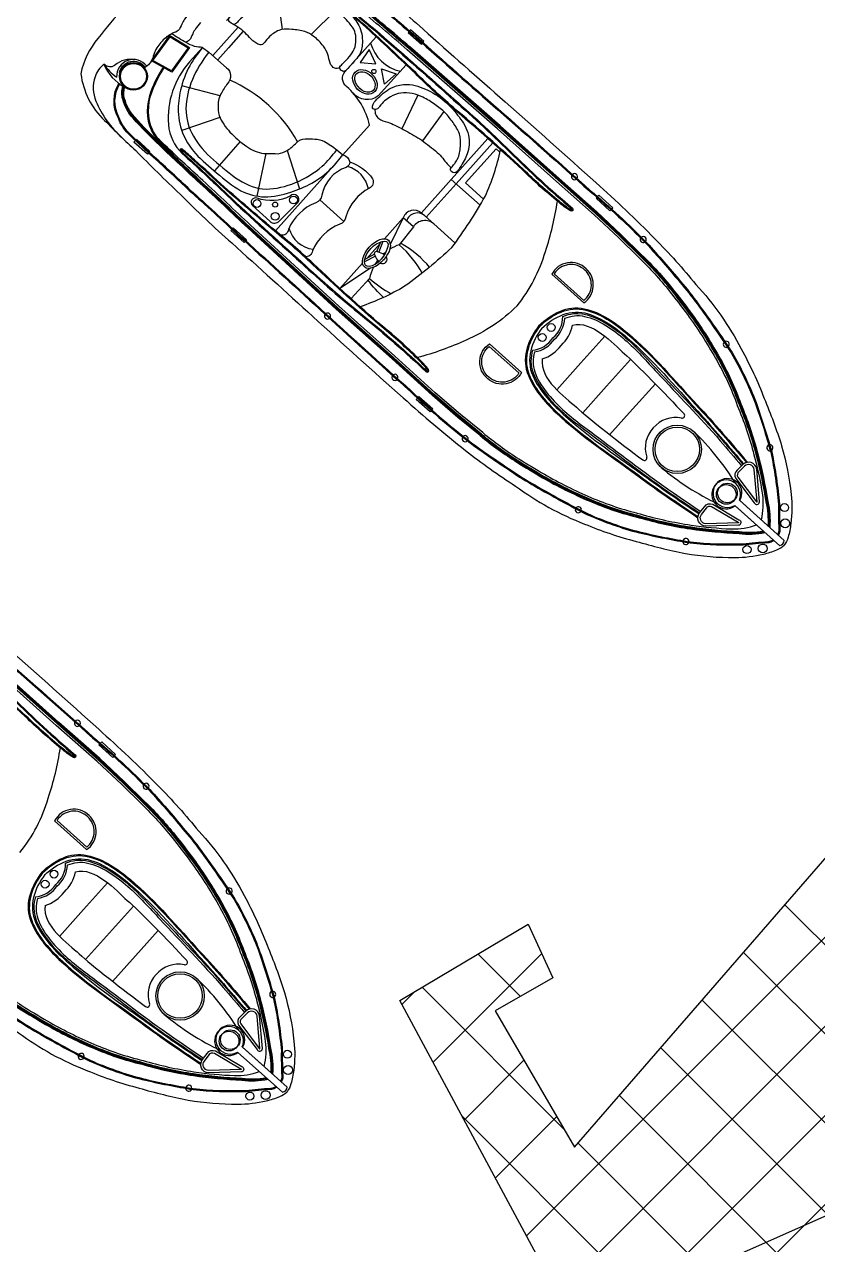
# Model space of a CAD drawing. Header units: metres. Extents: x 341425 to 343917, y 1761979 to 1765495.
# Drawn here: x 343236.8 to 343276.8, y 1762730.4 to 1762791.9 of the extents above; entities that cross this region are included whole.
import ezdxf

# ---------------------------------------------------------------- set-up
doc = ezdxf.new("R2010")
doc.units = ezdxf.units.M
doc.layers.add('PORT', color=5, linetype='Continuous')
doc.layers.add('village', color=3, linetype='Continuous')

msp = doc.modelspace()

# ---------------------------------------------------------------- linework, layer by layer
at = {"color": 32, "true_color": 0xcd6928}
for p, q in [((343249.608, 1762793.353), (343249.841, 1762791.679)), ((343252.538, 1762792.654), (343251.293, 1762791.414)), ((343247.611, 1762791.786), (343246.888, 1762790.977)), ((343247.877, 1762791.582), (343247.136, 1762790.755)), ((343246.334, 1762790.358), (343246.888, 1762790.977)), ((343246.584, 1762790.137), (343247.136, 1762790.755)), ((343241.658, 1762789.499), (343241.611, 1762789.513)), ((343246.701, 1762788.33), (343244.768, 1762788.84)), ((343256.686, 1762788.361), (343255.875, 1762786.667)), ((343246.697, 1762787.242), (343244.773, 1762786.573)), ((343257.994, 1762787.535), (343256.919, 1762786.055)), ((343247.72, 1762786.018), (343246.416, 1762784.541)), ((343258.364, 1762784.11), (343260.213, 1762786.175)), ((343258.611, 1762783.889), (343260.461, 1762785.955)), ((343249.006, 1762785.414), (343248.564, 1762783.271)), ((343250.086, 1762785.572), (343250.708, 1762783.631)), ((343252.579, 1762784.96), (343249.499, 1762781.519)), ((343251.741, 1762783.078), (343252.951, 1762781.995)), ((343255.946, 1762782.183), (343254.996, 1762781.121)), ((343255.946, 1762782.183), (343255.292, 1762780.824)), ((343256.459, 1762781.724), (343255.946, 1762782.183)), ((343254.779, 1762780.878), (343254.107, 1762780.127)), ((343254.614, 1762780.47), (343254.815, 1762780.969)), ((343254.706, 1762780.433), (343254.934, 1762780.999)), ((343254.541, 1762780.249), (343253.991, 1762779.953)), ((343254.494, 1762780.336), (343254.003, 1762780.071)), ((343253.889, 1762779.885), (343252.75, 1762778.612)), ((343254.3, 1762779.633), (343252.75, 1762778.612)), ((343264.894, 1762774.861), (343266.104, 1762776.212)), ((343264.894, 1762774.861), (343263.684, 1762773.509)), ((343266.202, 1762773.69), (343267.408, 1762775.038)), ((343266.202, 1762773.69), (343264.995, 1762772.342)), ((343267.51, 1762772.519), (343268.665, 1762773.811)), ((343267.51, 1762772.519), (343266.354, 1762771.228)), ((343239.817, 1762747.292), (343241.027, 1762748.644)), ((343239.817, 1762747.292), (343238.608, 1762745.94)), ((343241.125, 1762746.121), (343242.332, 1762747.469)), ((343241.125, 1762746.121), (343239.919, 1762744.774)), ((343242.433, 1762744.951), (343243.589, 1762746.242)), ((343242.433, 1762744.951), (343241.277, 1762743.659))]:
    msp.add_line(p, q, dxfattribs=at)
for points in [[(343243.171, 1762794.304, -0.01736), (343245.94, 1762797.252, -0.12634), (343247.618, 1762798.31, -0.172899), (343250.088, 1762797.383, -0.013884), (343251.777, 1762795.982, -0.008973), (343254.207, 1762794.004, -0.01509), (343256.942, 1762791.687, 0.002245), (343261.083, 1762788.031, -0.003342), (343265.66, 1762783.95, -0.016984), (343268.637, 1762781.121, -0.024546), (343270.704, 1762778.812, -0.067942), (343272.994, 1762775.563, -0.033948), (343274.152, 1762773.07, -0.022001), (343275.031, 1762770.674, -0.042872), (343275.509, 1762768.215, -0.059514), (343275.496, 1762766.767, -0.046364), (343275.355, 1762766.064, -0.104882), (343275.158, 1762765.674, -0.104882)], [(343267.983, 1762780.3), (343266.943, 1762781.323), (343265.709, 1762782.475), (343263.649, 1762784.295), (343260.836, 1762786.813), (343256.278, 1762790.799, -0.002601), (343253.781, 1762792.938, 0.004411), (343251.659, 1762794.758, 0.013009), (343250.141, 1762795.943, 0.113396), (343249.133, 1762796.355, 0.146005), (343248.474, 1762796.27, 1.595219)], [(343267.949, 1762780.264), (343266.909, 1762781.288), (343265.676, 1762782.438), (343263.616, 1762784.258), (343260.803, 1762786.776), (343256.246, 1762790.762, -0.002601), (343253.748, 1762792.901, 0.004411), (343251.627, 1762794.72, 0.013003), (343250.112, 1762795.903, 0.113337), (343249.125, 1762796.306, 0.144821), (343248.504, 1762796.228, 0.138987)], [(343267.914, 1762780.229), (343266.875, 1762781.252), (343265.643, 1762782.402), (343263.584, 1762784.221), (343260.771, 1762786.739), (343256.214, 1762790.724, -0.002601), (343253.716, 1762792.864, 0.00441), (343251.595, 1762794.682, 0.012997), (343250.083, 1762795.862, 0.113276), (343249.117, 1762796.258, 0.142458), (343248.533, 1762796.187, 0.142458)], [(343267.845, 1762780.159), (343266.807, 1762781.181), (343265.576, 1762782.329), (343263.518, 1762784.148), (343260.705, 1762786.665), (343256.149, 1762790.65, -0.002601), (343253.651, 1762792.789, 0.00441), (343251.532, 1762794.606, 0.002867), (343251.205, 1762794.873, 0.002867)], [(343243.171, 1762794.304, 0.01736), (343240.546, 1762791.226, 0.12634), (343239.681, 1762789.442, 0.172899), (343240.875, 1762787.09, 0.013884), (343242.453, 1762785.565, 0.008973), (343244.688, 1762783.368, 0.01509), (343247.292, 1762780.906, -0.002245), (343251.384, 1762777.194, 0.003342), (343255.945, 1762773.095, 0.016984), (343259.085, 1762770.449, 0.024546), (343261.608, 1762768.65, 0.067942), (343265.09, 1762766.733, 0.033948), (343267.695, 1762765.857, 0.022001), (343270.174, 1762765.248, 0.042872), (343272.671, 1762765.044, 0.059514), (343274.109, 1762765.217, 0.046364), (343274.792, 1762765.435, 0.104882), (343275.158, 1762765.674, 0.104882)], [(343247.03, 1762792.123), (343247.627, 1762792.79, -0.202722), (343250.654, 1762794.206, -0.178768), (343252.187, 1762793.67, 0.010028), (343254.52, 1762791.67, -0.005356), (343258.325, 1762788.32, -0.016605), (343261.339, 1762785.538, 0.018921), (343264.474, 1762782.662, -0.925873), (343264.383, 1762782.523, -0.041202), (343263.771, 1762782.974, -0.024461), (343261.951, 1762784.597, 0.012888), (343258.431, 1762787.711, -0.019359), (343256.417, 1762789.585, 0.002375), (343254.089, 1762791.755, -0.006386), (343252.569, 1762793.093, -0.013656), (343251.97, 1762793.642, -0.862706), (343252.06, 1762793.768, 0.648089)], [(343252.035, 1762793.725, -0.016488), (343252.155, 1762793.633, 0.010023), (343254.488, 1762791.633, -0.005356), (343258.293, 1762788.283, -0.016607), (343261.304, 1762785.503, 0.018921), (343264.442, 1762782.625, 0.01143), (343264.444, 1762782.623, -0.913283), (343264.408, 1762782.566, -0.041174), (343263.803, 1762783.012, -0.024478), (343261.985, 1762784.633, 0.012889), (343258.463, 1762787.749, -0.019362), (343256.451, 1762789.62, 0.002377), (343254.121, 1762791.791, -0.006391), (343252.601, 1762793.13, -0.013664), (343252.005, 1762793.677, 0.000701), (343252.005, 1762793.677, -0.819976), (343252.035, 1762793.725, -0.819976)], [(343254.037, 1762793.484, 0.006424), (343256.586, 1762791.264, 0.002217), (343260.719, 1762787.614, -0.003368), (343265.347, 1762783.52, -0.024633), (343268.198, 1762780.875, -0.015038), (343269.889, 1762778.936, -0.025461), (343270.778, 1762777.813, -0.013839), (343272.486, 1762775.365, -0.040238), (343273.694, 1762772.849, -0.016715), (343274.482, 1762770.359, -0.029693), (343274.871, 1762767.729, 0.015234), (343274.893, 1762766.473, -0.134036), (343274.859, 1762766.27, -0.024879), (343274.828, 1762766.201, -0.024879)], [(343254.07, 1762793.521, 0.006425), (343256.618, 1762791.301, 0.002217), (343260.751, 1762787.651, -0.003368), (343265.38, 1762783.557, -0.024633), (343268.234, 1762780.909, -0.015037), (343269.926, 1762778.968, -0.025439), (343270.818, 1762777.842, -0.013843), (343272.528, 1762775.391, -0.040266), (343273.74, 1762772.866, -0.016729), (343274.53, 1762770.371, -0.029739), (343274.92, 1762767.731, 0.01525), (343274.943, 1762766.477, -0.132389), (343274.904, 1762766.251, -0.028442), (343274.866, 1762766.167, -0.028442)], [(343252.904, 1762785.357), (343254.241, 1762786.852, 0.158322), (343253.084, 1762788.797, -0.417676), (343252.999, 1762789.542), (343254.576, 1762791.304)], [(343245.822, 1762790.773), (343245.167, 1762790.042, 0.202722), (343244.095, 1762786.877, 0.178768), (343244.796, 1762785.413, -0.010028), (343247.042, 1762783.315, 0.005356), (343250.791, 1762779.903, 0.016605), (343253.889, 1762777.215, -0.018921), (343257.094, 1762774.416, 0.925873), (343257.222, 1762774.523, 0.041202), (343256.707, 1762775.08, 0.024461), (343254.892, 1762776.711, -0.012888), (343251.408, 1762779.866, 0.019359), (343249.324, 1762781.66, -0.002375), (343246.91, 1762783.735, 0.006386), (343245.412, 1762785.098, 0.013656), (343244.801, 1762785.631, 0.862706), (343244.685, 1762785.528, -0.648089)], [(343245.822, 1762790.773), (343246.136, 1762790.533), (343247.028, 1762789.744, -0.448043), (343247.079, 1762788.949, 0.025561), (343246.75, 1762788.43, 0.15676), (343246.616, 1762787.737, 0.144288), (343246.709, 1762787.218, 0.079427), (343247.291, 1762786.405, 0.054179), (343248.163, 1762785.698, 0.127294), (343249.023, 1762785.413, -0.025195), (343249.639, 1762785.407, 0.112656), (343250.09, 1762785.575, 0.061652), (343250.554, 1762785.957, -0.222278), (343251.003, 1762786.161, -0.049109), (343251.478, 1762786.149, -0.09997), (343251.97, 1762786.024, -0.045992), (343252.595, 1762785.604), (343252.904, 1762785.357)], [(343240.847, 1762789.927, 0.164393), (343240.404, 1762789.288, 0.188684), (343240.442, 1762788.062, 0.10758), (343241.743, 1762786.226)], [(343243.826, 1762789.764, 0.043195), (343243.286, 1762788.727, 0.183415), (343243.143, 1762786.819, 0.094511), (343243.713, 1762785.901)], [(343243.869, 1762789.74, 0.043334), (343243.331, 1762788.707, 0.18333), (343243.189, 1762786.835, 0.123985), (343243.988, 1762785.704, -0.015377), (343244.668, 1762785.001)], [(343256.088, 1762789.894), (343254.686, 1762788.327, -0.406088), (343253.411, 1762788.472)], [(343245.152, 1762783.558, 0.002942), (343243.346, 1762785.223, -0.002013), (343242.202, 1762786.29, -0.130442), (343241.558, 1762787.24, -0.261246), (343241.598, 1762788.954, -0.209197)], [(343245.186, 1762783.594, 0.002941), (343243.38, 1762785.259, -0.002014), (343242.236, 1762786.327, -0.130992), (343241.604, 1762787.26, -0.261832), (343241.64, 1762788.929, -0.261832)], [(343259.829, 1762771.19), (343258.697, 1762772.11), (343257.416, 1762773.21), (343255.38, 1762775.056), (343252.566, 1762777.574), (343248.101, 1762781.664, 0.002601), (343245.7, 1762783.91, -0.004411), (343243.657, 1762785.818, -0.013009), (343242.312, 1762787.195, -0.113396), (343241.791, 1762788.152, -0.146005), (343241.802, 1762788.816, -1.595219)], [(343259.86, 1762771.228), (343258.729, 1762772.148), (343257.449, 1762773.247), (343255.413, 1762775.093), (343252.6, 1762777.611), (343248.135, 1762781.7, 0.002601), (343245.733, 1762783.946, -0.004411), (343243.691, 1762785.854, -0.013003), (343242.349, 1762787.229, -0.113337), (343241.838, 1762788.165, -0.144821), (343241.847, 1762788.791, -0.138987)], [(343259.892, 1762771.266), (343258.76, 1762772.186), (343257.482, 1762773.284), (343255.446, 1762775.129), (343252.633, 1762777.647), (343248.169, 1762781.736, 0.002601), (343245.767, 1762783.982, -0.00441), (343243.725, 1762785.889, -0.012997), (343242.385, 1762787.262, -0.113276), (343241.886, 1762788.179, -0.142458), (343241.891, 1762788.767, -0.142458)], [(343259.954, 1762771.343), (343258.824, 1762772.262), (343257.547, 1762773.358), (343255.512, 1762775.203), (343252.699, 1762777.72), (343248.236, 1762781.808, 0.002601), (343245.834, 1762784.055, -0.00441), (343243.794, 1762785.96, -0.002867), (343243.493, 1762786.256, -0.002867)], [(343244.725, 1762785.558, 0.016488), (343244.83, 1762785.449, -0.010023), (343247.076, 1762783.351, 0.005356), (343250.825, 1762779.939, 0.016607), (343253.92, 1762777.254, -0.018921), (343257.128, 1762774.452, -0.01143), (343257.129, 1762774.451, 0.913283), (343257.182, 1762774.493, 0.041174), (343256.672, 1762775.045, 0.024478), (343254.86, 1762776.673, -0.012889), (343251.374, 1762779.83, 0.019362), (343249.292, 1762781.622, -0.002377), (343246.877, 1762783.698, 0.006391), (343245.379, 1762785.061, 0.013664), (343244.769, 1762785.593, -0.000701), (343244.769, 1762785.593, 0.819976), (343244.725, 1762785.558, 0.819976)], [(343252.904, 1762785.357, -0.291269), (343253.245, 1762784.986, -0.299867), (343253.062, 1762784.719, 0.273478), (343251.845, 1762783.312, -0.28657), (343251.528, 1762782.934, 0.198759), (343250.15, 1762781.592, -0.45148), (343249.77, 1762781.299, -1.463971)], [(343258.392, 1762780.68, 0.033687), (343260.077, 1762783.259, 0.051879), (343260.851, 1762785.605, 1.92312)], [(343253.243, 1762784.996, -0.164009), (343254.398, 1762784.144, -0.407559), (343254.234, 1762783.671, 0.20466), (343253.055, 1762782.229, -0.28657), (343252.738, 1762781.851, 0.198759), (343251.36, 1762780.509, -0.45148), (343250.98, 1762780.216, -1.463971)], [(343245.152, 1762783.558, -0.006425), (343247.64, 1762781.271, -0.002217), (343251.724, 1762777.566, 0.003368), (343256.305, 1762773.418, 0.024633), (343259.251, 1762770.873, 0.015037), (343261.367, 1762769.405, 0.025439), (343262.585, 1762768.643, 0.013843), (343265.21, 1762767.215, 0.040266), (343267.853, 1762766.289, 0.016729), (343270.421, 1762765.78, 0.029739), (343273.087, 1762765.683, -0.01525), (343274.336, 1762765.799, 0.132389), (343274.556, 1762765.862, 0.028442), (343274.635, 1762765.909, 0.028442)], [(343245.185, 1762783.595, -0.006424), (343247.674, 1762781.307, -0.002217), (343251.757, 1762777.602, 0.003368), (343256.338, 1762773.454, 0.024633), (343259.281, 1762770.912, 0.015038), (343261.395, 1762769.446, 0.025461), (343262.609, 1762768.686, 0.013839), (343265.231, 1762767.259, 0.040238), (343267.865, 1762766.337, 0.016715), (343270.427, 1762765.829, 0.029693), (343273.083, 1762765.732, -0.015234), (343274.335, 1762765.849, 0.134036), (343274.532, 1762765.905, 0.024879), (343274.597, 1762765.943, 0.024879)], [(343261.684, 1762777.733, 0.096403), (343263.117, 1762780.484, 0.040538), (343263.724, 1762783.012, 1.92312)], [(343257.025, 1762782.278), (343256.858, 1762782.427, 0.516839), (343255.946, 1762782.183, 0.282905)], [(343257.486, 1762781.865), (343257.025, 1762782.278, 0.545737), (343256.118, 1762782.028, 0.282905)], [(343258.55, 1762780.913), (343257.486, 1762781.865, 0.462925), (343256.459, 1762781.724), (343255.743, 1762780.819)], [(343258.392, 1762780.68, -0.033687), (343256.015, 1762778.721, -0.051879), (343253.768, 1762777.693, -1.92312)], [(343267.915, 1762780.229, -0.031588), (343269.437, 1762778.556, -0.004924), (343270.357, 1762777.357, -0.028433), (343271.78, 1762775.15, -0.042917), (343272.886, 1762772.754, -0.035379), (343273.731, 1762770.255, -0.02413), (343274.232, 1762767.852, -0.075408), (343274.337, 1762766.641, -0.075408)], [(343267.949, 1762780.264, -0.031592), (343269.476, 1762778.586, -0.004926), (343270.397, 1762777.386, -0.028436), (343271.822, 1762775.174, -0.042895), (343272.932, 1762772.772, -0.035363), (343273.779, 1762770.268, -0.024111), (343274.28, 1762767.861, -0.077658), (343274.384, 1762766.599, -0.077658)], [(343267.983, 1762780.3, -0.031596), (343269.514, 1762778.617, -0.004928), (343270.436, 1762777.416, -0.02844), (343271.865, 1762775.199, -0.042875), (343272.978, 1762772.79, -0.035347), (343273.827, 1762770.28, -0.024093), (343274.329, 1762767.871, -0.079837), (343274.43, 1762766.557)], [(343263.432, 1762779.332), (343265.051, 1762777.882, 0.483063), (343265.17, 1762779.611, 0.50024), (343263.432, 1762779.332, 0.418424)], [(343267.846, 1762780.158, -0.031581), (343269.359, 1762778.494, -0.00492), (343270.277, 1762777.298, -0.028426), (343271.694, 1762775.101, -0.042959), (343272.794, 1762772.718, -0.035411), (343273.635, 1762770.23, -0.028829), (343274.057, 1762768.213, -0.092336), (343273.991, 1762766.95, -0.080328)], [(343261.684, 1762777.733, -0.096403), (343259.109, 1762776.006, -0.040538), (343256.663, 1762775.124, -1.92312)], [(343260.289, 1762775.82), (343261.908, 1762774.371, -0.483063), (343260.203, 1762774.061, -0.50024), (343260.289, 1762775.82, -0.418424)], [(343259.829, 1762771.19, 0.031596), (343261.671, 1762769.854, 0.004928), (343262.967, 1762769.07, 0.02844), (343265.328, 1762767.895, 0.042875), (343267.845, 1762767.054, 0.035347), (343270.433, 1762766.488, 0.024093), (343272.883, 1762766.255, 0.079837), (343274.199, 1762766.3)], [(343259.861, 1762771.228, 0.031592), (343261.697, 1762769.896, 0.004926), (343262.991, 1762769.113, 0.028436), (343265.347, 1762767.94, 0.042895), (343267.858, 1762767.102, 0.035363), (343270.44, 1762766.537, 0.024111), (343272.887, 1762766.304, 0.077658), (343274.153, 1762766.341, 0.077658)], [(343259.892, 1762771.266, 0.031588), (343261.723, 1762769.938, 0.004924), (343263.016, 1762769.155, 0.028433), (343265.367, 1762767.985, 0.042917), (343267.87, 1762767.15, 0.035379), (343270.447, 1762766.586, 0.02413), (343272.891, 1762766.354, 0.075408), (343274.106, 1762766.383, 0.075408)], [(343259.955, 1762771.342, 0.031581), (343261.775, 1762770.021, 0.00492), (343263.066, 1762769.241, 0.028426), (343265.406, 1762768.076, 0.042959), (343267.896, 1762767.245, 0.035411), (343270.461, 1762766.684, 0.028829), (343272.512, 1762766.487, 0.092336), (343273.761, 1762766.692, 0.080328)], [(343218.095, 1762766.735, -0.01736), (343220.864, 1762769.684, -0.12634), (343222.542, 1762770.741, -0.172899), (343225.011, 1762769.814, -0.013884), (343226.701, 1762768.414, -0.008973), (343229.131, 1762766.435, -0.01509), (343231.865, 1762764.118, 0.002245), (343236.006, 1762760.462, -0.003342), (343240.584, 1762756.381, -0.016984), (343243.56, 1762753.553, -0.024546), (343245.627, 1762751.243, -0.067942), (343247.917, 1762747.994, -0.033948), (343249.075, 1762745.502, -0.022001), (343249.954, 1762743.106, -0.042872), (343250.432, 1762740.647, -0.059514), (343250.42, 1762739.198, -0.046364), (343250.278, 1762738.495, -0.104882), (343250.081, 1762738.105, -0.104882)], [(343273.078, 1762769.734), (343272.792, 1762769.457, 0.382221), (343272.718, 1762769.03), (343273.644, 1762767.804, 0.786544), (343273.916, 1762767.85), (343273.773, 1762769.504, 0.616464), (343273.078, 1762769.734, 3.844907)], [(343242.907, 1762752.731), (343241.867, 1762753.755), (343240.632, 1762754.906), (343238.573, 1762756.727), (343235.759, 1762759.244), (343231.202, 1762763.231, -0.002601), (343228.704, 1762765.369, 0.004411), (343226.582, 1762767.19, 0.013009), (343225.064, 1762768.374, 0.113396), (343224.056, 1762768.786, 0.146005), (343223.397, 1762768.701, 1.595219)], [(343242.872, 1762752.696), (343241.833, 1762753.719), (343240.599, 1762754.87), (343238.54, 1762756.69), (343235.727, 1762759.207), (343231.169, 1762763.193, -0.002601), (343228.672, 1762765.332, 0.004411), (343226.55, 1762767.152, 0.013003), (343225.036, 1762768.334, 0.113337), (343224.048, 1762768.738, 0.144821), (343223.428, 1762768.66, 0.138987)], [(343242.837, 1762752.661), (343241.798, 1762753.683), (343240.566, 1762754.833), (343238.507, 1762756.653), (343235.694, 1762759.17), (343231.137, 1762763.156, -0.002601), (343228.639, 1762765.295, 0.00441), (343226.519, 1762767.114, 0.012997), (343225.007, 1762768.294, 0.113276), (343224.04, 1762768.689, 0.142458), (343223.456, 1762768.618, 0.142458)], [(343242.768, 1762752.59), (343241.73, 1762753.612), (343240.5, 1762754.76), (343238.441, 1762756.579), (343235.629, 1762759.097), (343231.073, 1762763.081, -0.002601), (343228.574, 1762765.22, 0.00441), (343226.456, 1762767.038, 0.002867), (343226.128, 1762767.304, 0.002867)], [(343270.893, 1762767.293), (343271.136, 1762767.608, -0.382221), (343271.553, 1762767.728), (343272.874, 1762766.943, -0.786544), (343272.858, 1762766.668), (343271.198, 1762766.627, -0.616464), (343270.893, 1762767.293, -3.844907)], [(343218.095, 1762766.735, 0.01736), (343215.47, 1762763.657, 0.12634), (343214.604, 1762761.873, 0.172899), (343215.798, 1762759.521, 0.013884), (343217.376, 1762757.996, 0.008973), (343219.611, 1762755.8, 0.01509), (343222.216, 1762753.338, -0.002245), (343226.307, 1762749.626, 0.003342), (343230.868, 1762745.527, 0.016984), (343234.008, 1762742.881, 0.024546), (343236.532, 1762741.081, 0.067942), (343240.014, 1762739.164, 0.033948), (343242.619, 1762738.288, 0.022001), (343245.097, 1762737.679, 0.042872), (343247.594, 1762737.476, 0.059514), (343249.033, 1762737.648, 0.046364), (343249.715, 1762737.867, 0.104882), (343250.081, 1762738.105, 0.104882)], [(343221.953, 1762764.554), (343222.551, 1762765.222, -0.202722), (343225.578, 1762766.637, -0.178768), (343227.11, 1762766.102, 0.010028), (343229.443, 1762764.102, -0.005356), (343233.249, 1762760.752, -0.016605), (343236.262, 1762757.969, 0.018921), (343239.398, 1762755.093, -0.925873), (343239.306, 1762754.954, -0.041202), (343238.695, 1762755.405, -0.024461), (343236.874, 1762757.029, 0.012888), (343233.354, 1762760.142, -0.019359), (343231.34, 1762762.016, 0.002375), (343229.012, 1762764.186, -0.006386), (343227.492, 1762765.524, -0.013656), (343226.894, 1762766.073, -0.862706), (343226.984, 1762766.199, 0.648089)], [(343226.958, 1762766.156, -0.016488), (343227.078, 1762766.064, 0.010023), (343229.412, 1762764.064, -0.005356), (343233.216, 1762760.715, -0.016607), (343236.227, 1762757.934, 0.018921), (343239.366, 1762755.056, 0.01143), (343239.368, 1762755.054, -0.913283), (343239.331, 1762754.997, -0.041174), (343238.727, 1762755.443, -0.024478), (343236.908, 1762757.064, 0.012889), (343233.386, 1762760.18, -0.019362), (343231.375, 1762762.052, 0.002377), (343229.045, 1762764.223, -0.006391), (343227.525, 1762765.561, -0.013664), (343226.928, 1762766.109, 0.000701), (343226.928, 1762766.109, -0.819976), (343226.958, 1762766.156, -0.819976)], [(343228.961, 1762765.916, 0.006424), (343231.509, 1762763.695, 0.002217), (343235.642, 1762760.046, -0.003368), (343240.271, 1762755.951, -0.024633), (343243.122, 1762753.307, -0.015038), (343244.812, 1762751.367, -0.025461), (343245.702, 1762750.245, -0.013839), (343247.41, 1762747.796, -0.040238), (343248.617, 1762745.281, -0.016715), (343249.405, 1762742.79, -0.029693), (343249.794, 1762740.16, 0.015234), (343249.817, 1762738.904, -0.134036), (343249.782, 1762738.702, -0.024879), (343249.751, 1762738.633, -0.024879)], [(343228.993, 1762765.952, 0.006425), (343231.541, 1762763.732, 0.002217), (343235.675, 1762760.083, -0.003368), (343240.303, 1762755.988, -0.024633), (343243.158, 1762753.341, -0.015037), (343244.85, 1762751.399, -0.025439), (343245.742, 1762750.274, -0.013843), (343247.452, 1762747.822, -0.040266), (343248.663, 1762745.298, -0.016729), (343249.453, 1762742.802, -0.029739), (343249.844, 1762740.162, 0.01525), (343249.866, 1762738.908, -0.132389), (343249.828, 1762738.682, -0.028442), (343249.789, 1762738.599, -0.028442)], [(343220.076, 1762755.989, -0.006425), (343222.564, 1762753.702, -0.002217), (343226.647, 1762749.997, 0.003368), (343231.228, 1762745.849, 0.024633), (343234.174, 1762743.304, 0.015037), (343236.291, 1762741.837, 0.025439), (343237.508, 1762741.075, 0.013843), (343240.134, 1762739.646, 0.040266), (343242.776, 1762738.72, 0.016729), (343245.344, 1762738.211, 0.029739), (343248.01, 1762738.114, -0.01525), (343249.26, 1762738.231, 0.132389), (343249.48, 1762738.293, 0.028442), (343249.559, 1762738.341, 0.028442)], [(343220.109, 1762756.026, -0.006424), (343222.597, 1762753.738, -0.002217), (343226.681, 1762750.033, 0.003368), (343231.261, 1762745.885, 0.024633), (343234.204, 1762743.344, 0.015038), (343236.318, 1762741.878, 0.025461), (343237.532, 1762741.117, 0.013839), (343240.155, 1762739.69, 0.040238), (343242.788, 1762738.768, 0.016715), (343245.35, 1762738.26, 0.029693), (343248.007, 1762738.164, -0.015234), (343249.258, 1762738.28, 0.134036), (343249.455, 1762738.336, 0.024879), (343249.521, 1762738.375, 0.024879)], [(343236.608, 1762750.165, 0.096403), (343238.04, 1762752.915, 0.040538), (343238.647, 1762755.444, 1.92312)], [(343242.769, 1762752.589, -0.031581), (343244.283, 1762750.926, -0.00492), (343245.201, 1762749.729, -0.028426), (343246.617, 1762747.532, -0.042959), (343247.717, 1762745.149, -0.035411), (343248.559, 1762742.662, -0.028829), (343248.981, 1762740.645, -0.092336), (343248.915, 1762739.381, -0.080328)], [(343242.838, 1762752.66, -0.031588), (343244.36, 1762750.987, -0.004924), (343245.28, 1762749.788, -0.028433), (343246.703, 1762747.581, -0.042917), (343247.81, 1762745.185, -0.035379), (343248.654, 1762742.687, -0.02413), (343249.155, 1762740.283, -0.075408), (343249.261, 1762739.072, -0.075408)], [(343242.872, 1762752.695, -0.031592), (343244.399, 1762751.018, -0.004926), (343245.32, 1762749.818, -0.028436), (343246.746, 1762747.606, -0.042895), (343247.856, 1762745.203, -0.035363), (343248.702, 1762742.699, -0.024111), (343249.204, 1762740.293, -0.077658), (343249.307, 1762739.03, -0.077658)], [(343242.907, 1762752.731, -0.031596), (343244.438, 1762751.048, -0.004928), (343245.36, 1762749.847, -0.02844), (343246.789, 1762747.63, -0.042875), (343247.902, 1762745.221, -0.035347), (343248.75, 1762742.711, -0.024093), (343249.252, 1762740.302, -0.079837), (343249.353, 1762738.989)], [(343238.355, 1762751.763), (343239.974, 1762750.313, 0.483063), (343240.094, 1762752.042, 0.50024), (343238.355, 1762751.763, 0.418424)], [(343234.753, 1762743.621, 0.031596), (343236.594, 1762742.285, 0.004928), (343237.89, 1762741.501, 0.02844), (343240.251, 1762740.326, 0.042875), (343242.768, 1762739.486, 0.035347), (343245.356, 1762738.92, 0.024093), (343247.806, 1762738.687, 0.079837), (343249.123, 1762738.731)], [(343234.784, 1762743.659, 0.031592), (343236.62, 1762742.327, 0.004926), (343237.915, 1762741.544, 0.028436), (343240.271, 1762740.371, 0.042895), (343242.781, 1762739.534, 0.035363), (343245.363, 1762738.969, 0.024111), (343247.81, 1762738.736, 0.077658), (343249.076, 1762738.772, 0.077658)], [(343234.816, 1762743.697, 0.031588), (343236.646, 1762742.369, 0.004924), (343237.94, 1762741.587, 0.028433), (343240.29, 1762740.417, 0.042917), (343242.794, 1762739.581, 0.035379), (343245.37, 1762739.018, 0.02413), (343247.814, 1762738.785, 0.075408), (343249.03, 1762738.814, 0.075408)], [(343234.879, 1762743.773, 0.031581), (343236.699, 1762742.453, 0.00492), (343237.989, 1762741.672, 0.028426), (343240.329, 1762740.507, 0.042959), (343242.819, 1762739.677, 0.035411), (343245.384, 1762739.115, 0.028829), (343247.436, 1762738.919, 0.092336), (343248.684, 1762739.124, 0.080328)], [(343248.001, 1762742.165), (343247.715, 1762741.889, 0.382221), (343247.641, 1762741.461), (343248.568, 1762740.235, 0.786544), (343248.839, 1762740.281), (343248.697, 1762741.936, 0.616464), (343248.001, 1762742.165, 3.844907)], [(343245.817, 1762739.724), (343246.06, 1762740.039, -0.382221), (343246.476, 1762740.16), (343247.797, 1762739.374, -0.786544), (343247.782, 1762739.099), (343246.121, 1762739.058, -0.616464), (343245.817, 1762739.724, -3.844907)]]:
    msp.add_lwpolyline(points, format="xyb", dxfattribs=at)
for points in [[(343244.172, 1762791.363), (343245.163, 1762790.763), (343244.265, 1762789.517), (343243.242, 1762790.093)], [(343244.185, 1762791.298), (343245.091, 1762790.749), (343244.251, 1762789.581), (343243.315, 1762790.109)], [(343254.557, 1762789.949), (343254.22, 1762790.657), (343253.775, 1762790.011)], [(343254.842, 1762789.694), (343255.583, 1762789.437), (343254.99, 1762788.923)]]:
    msp.add_lwpolyline(points, close=True, dxfattribs=at)
for points in [[(343256.23, 1762791.567), (343256.196, 1762791.53), (343256.867, 1762790.929), (343256.909, 1762790.976)], [(343256.942, 1762791.013), (343256.984, 1762791.06), (343256.314, 1762791.661), (343256.263, 1762791.604)], [(343243.099, 1762785.452), (343243.039, 1762785.386), (343242.361, 1762785.993), (343242.433, 1762786.074)], [(343242.466, 1762786.11), (343242.489, 1762786.136), (343243.167, 1762785.528), (343243.132, 1762785.489)], [(343260.823, 1762785.48), (343260.631, 1762785.651), (343259.092, 1762783.932), (343259.999, 1762783.121)], [(343256.858, 1762782.427), (343258.364, 1762784.11), (343259.818, 1762782.809)], [(343257.105, 1762782.206), (343258.611, 1762783.889)], [(343266.453, 1762782.622), (343266.51, 1762782.686), (343265.808, 1762783.314), (343265.747, 1762783.245)], [(343265.714, 1762783.208), (343265.67, 1762783.16), (343266.372, 1762782.532), (343266.42, 1762782.585)], [(343247.963, 1762780.981), (343247.92, 1762780.933), (343247.249, 1762781.533), (343247.3, 1762781.59)], [(343247.333, 1762781.627), (343247.367, 1762781.664), (343248.037, 1762781.064), (343247.995, 1762781.018)], [(343254.242, 1762779.118), (343253.31, 1762778.103)], [(343257.352, 1762772.454), (343257.295, 1762772.391), (343256.593, 1762773.018), (343256.655, 1762773.087)], [(343256.688, 1762773.124), (343256.731, 1762773.172), (343257.433, 1762772.545), (343257.385, 1762772.491)], [(343275.164, 1762765.9), (343272.898, 1762767.929)], [(343272.915, 1762767.913), (343275.164, 1762765.9)], [(343274.934, 1762765.642), (343272.667, 1762767.671)], [(343272.684, 1762767.656), (343274.934, 1762765.642)], [(343240.637, 1762755.639), (343240.594, 1762755.591), (343241.295, 1762754.963), (343241.343, 1762755.017)], [(343241.376, 1762755.054), (343241.433, 1762755.117), (343240.732, 1762755.745), (343240.67, 1762755.676)], [(343250.088, 1762738.332), (343247.821, 1762740.36)], [(343247.838, 1762740.345), (343250.088, 1762738.332)], [(343249.857, 1762738.074), (343247.59, 1762740.103)], [(343247.608, 1762740.087), (343249.857, 1762738.074)]]:
    msp.add_lwpolyline(points, dxfattribs=at)
for points in [[(343250.634, 1762782.947, 0.917705), (343250.249, 1762783.283, -0.209704), (343248.574, 1762783.162, 0.850912), (343248.335, 1762782.795), (343249.218, 1762782.005, 0.435659), (343249.698, 1762782.018)], [(343263.557, 1762779.352), (343265.057, 1762778.009, 0.460147), (343265.103, 1762779.539, 0.47706)], [(343260.283, 1762775.693), (343261.782, 1762774.351, -0.460147), (343260.267, 1762774.137, -0.47706)], [(343273.164, 1762769.646), (343272.873, 1762769.364, 0.383069), (343272.82, 1762769.099), (343273.756, 1762767.86, 0.853636), (343273.792, 1762767.853), (343273.651, 1762769.49, 0.613527)], [(343270.99, 1762767.217), (343271.238, 1762767.538, -0.383069), (343271.495, 1762767.619), (343272.83, 1762766.826, -0.853636), (343272.841, 1762766.791), (343271.199, 1762766.751, -0.613527)], [(343238.48, 1762751.783), (343239.98, 1762750.441, 0.460147), (343240.026, 1762751.97, 0.47706)], [(343248.088, 1762742.077), (343247.796, 1762741.795, 0.383069), (343247.743, 1762741.531), (343248.68, 1762740.291, 0.853636), (343248.715, 1762740.284), (343248.574, 1762741.921, 0.613527)], [(343245.914, 1762739.648), (343246.162, 1762739.969, -0.383069), (343246.419, 1762740.05), (343247.754, 1762739.257, -0.853636), (343247.764, 1762739.222), (343246.123, 1762739.182, -0.613527)]]:
    msp.add_lwpolyline(points, format="xyb", close=True, dxfattribs=at)
for centre, radius in [((343242.334, 1762789.311), 0.702), ((343242.334, 1762789.311), 0.652), ((343254.464, 1762789.558), 0.105), ((343248.563, 1762782.897), 0.196), ((343249.482, 1762782.841), 0.127), ((343250.41, 1762783.075), 0.196), ((343249.485, 1762782.249), 0.196), ((343263.405, 1762776.647), 0.197), ((343262.954, 1762776.143), 0.197), ((343269.764, 1762770.502), 1.22), ((343269.764, 1762770.502), 1.22), ((343269.764, 1762770.502), 1.121), ((343269.764, 1762770.502), 1.121), ((343272.233, 1762768.227), 0.496), ((343272.297, 1762768.299), 0.496), ((343275.175, 1762767.562), 0.202), ((343275.211, 1762766.768), 0.225), ((343273.283, 1762765.448), 0.202), ((343274.077, 1762765.5), 0.225), ((343238.328, 1762749.078), 0.197), ((343237.878, 1762748.574), 0.197), ((343244.687, 1762742.933), 1.22), ((343244.687, 1762742.933), 1.22), ((343244.687, 1762742.933), 1.121), ((343244.687, 1762742.933), 1.121), ((343247.156, 1762740.659), 0.496), ((343247.22, 1762740.73), 0.496), ((343250.099, 1762739.993), 0.202), ((343250.134, 1762739.199), 0.225), ((343248.206, 1762737.88), 0.202), ((343249, 1762737.931), 0.225)]:
    msp.add_circle(centre, radius, dxfattribs=at)
for centre, radius, start, end in [((343256.231, 1762791.532), 2.01, 195.63827, 257.52574), ((343242.334, 1762789.311), 0.85, 37.49552, 182.39712), ((343242.334, 1762789.311), 0.751, 37.49552, 164.4454), ((343242.948, 1762790.769), 2.264, 201.83842, 242.17404), ((343242.749, 1762791.153), 2.264, 212.81179, 236.04433), ((343244.329, 1762782.523), 7.186, 29.06922, 66.54181), ((343252.771, 1762783.361), 1.444, 11.36973, 75.57389), ((343264.584, 1762784.251), 0.153, 151.9591, 304.53963), ((343264.584, 1762784.251), 0.153, 323.19981, 133.29892), ((343251.574, 1762782.023), 1.444, 194.79416, 262.94165), ((343256.478, 1762778.657), 2.283, 108.79468, 122.1457), ((343268.05, 1762781.078), 0.153, 148.55475, 300.83038), ((343268.05, 1762781.078), 0.153, 319.48927, 129.89585), ((343254.589, 1762780.372), 0.107, 48.16971, 228.16971), ((343255.283, 1762780.52), 0.799, 196.57432, 224.21441), ((343254.518, 1762779.666), 0.799, 53.77223, 79.76509), ((343254.907, 1762780.086), 0.223, 238.97201, 37.31757), ((343256.478, 1762778.657), 2.283, 128.11882, 132.35873), ((343254.518, 1762779.666), 0.799, 44.28515, 44.55446), ((343256.478, 1762778.657), 2.283, 153.6039, 168.35971), ((343256.478, 1762778.657), 2.283, 143.0722, 149.41152), ((343255.283, 1762780.52), 0.799, 231.78496, 232.05427), ((343252.127, 1762777.221), 0.153, 144.26504, 310.76751), ((343252.127, 1762777.221), 0.153, 329.39171, 125.64084), ((343262.611, 1762777.185), 1.381, 309.45816, 0.66529), ((343262.611, 1762777.185), 1.48, 309.45816, 357.20792), ((343262.652, 1762777.117), 1.863, 312.44323, 349.04556), ((343262.332, 1762776.873), 1.381, 275.67413, 326.88125), ((343262.332, 1762776.873), 1.48, 279.1315, 326.88125), ((343272.24, 1762775.796), 0.153, 136.51629, 291.1505), ((343272.24, 1762775.796), 0.153, 309.78556, 117.88123), ((343262.404, 1762776.84), 1.863, 287.29385, 323.89619), ((343255.526, 1762774.132), 0.153, 143.04049, 313.1396), ((343255.526, 1762774.132), 0.153, 331.79978, 124.38031), ((343270.011, 1762772.2), 0.13, 257.36431, 43.83205), ((343269.68, 1762770.637), 1.468, 78.10894, 139.91006), ((343259.063, 1762771.038), 0.153, 146.44356, 316.85014), ((343259.063, 1762771.038), 0.153, 335.50904, 127.78467), ((343269.62, 1762770.57), 1.468, 136.42936, 198.23048), ((343261.665, 1762761.997), 12.964, 31.49709, 46.5679), ((343274.436, 1762770.581), 0.153, 112.17995, 279.76237), ((343274.436, 1762770.581), 0.153, 298.40013, 93.54218), ((343268.103, 1762770.069), 0.13, 232.50736, 18.9751), ((343277.322, 1762779.49), 12.964, 229.77151, 244.84232), ((343272.233, 1762768.227), 0.728, 335.83618, 308.28573), ((343272.297, 1762768.299), 0.728, 328.05368, 300.50324), ((343264.775, 1762767.456), 0.153, 158.45819, 326.55386), ((343264.775, 1762767.456), 0.153, 345.18892, 139.82313), ((343270.201, 1762765.85), 0.153, 182.79723, 337.93928), ((343270.201, 1762765.85), 0.153, 356.57705, 164.15947), ((343274.872, 1762765.93), 0.294, 282.07706, 354.26235), ((343274.872, 1762765.93), 0.294, 282.07706, 354.26235), ((343239.507, 1762756.683), 0.153, 323.19981, 133.29892), ((343239.507, 1762756.683), 0.153, 151.9591, 304.53963), ((343242.973, 1762753.51), 0.153, 148.55475, 300.83038), ((343242.973, 1762753.51), 0.153, 319.48927, 129.89585), ((343237.534, 1762749.616), 1.381, 309.45816, 0.66529), ((343237.534, 1762749.616), 1.48, 309.45816, 357.20792), ((343237.576, 1762749.548), 1.863, 312.44323, 349.04556), ((343237.255, 1762749.305), 1.381, 275.67413, 326.88125), ((343237.255, 1762749.305), 1.48, 279.1315, 326.88125), ((343247.163, 1762748.227), 0.153, 136.51629, 291.1505), ((343247.163, 1762748.227), 0.153, 309.78556, 117.88123), ((343237.328, 1762749.271), 1.863, 287.29385, 323.89619), ((343244.603, 1762743.068), 1.468, 78.10894, 139.91006), ((343244.934, 1762744.631), 0.13, 257.36431, 43.83205), ((343244.544, 1762743.002), 1.468, 136.42936, 198.23048), ((343236.588, 1762734.428), 12.964, 31.49709, 46.5679), ((343249.359, 1762743.012), 0.153, 112.17995, 279.76237), ((343249.359, 1762743.012), 0.153, 298.40013, 93.54218), ((343243.027, 1762742.5), 0.13, 232.50736, 18.9751), ((343252.246, 1762751.921), 12.964, 229.77151, 244.84232), ((343247.22, 1762740.73), 0.728, 328.05368, 300.50324), ((343247.156, 1762740.659), 0.728, 335.83618, 308.28573), ((343239.699, 1762739.888), 0.153, 158.45819, 326.55386), ((343239.699, 1762739.888), 0.153, 345.18892, 139.82313), ((343245.125, 1762738.281), 0.153, 356.57705, 164.15947), ((343245.125, 1762738.281), 0.153, 182.79723, 337.93928), ((343249.795, 1762738.361), 0.294, 282.07706, 354.26235), ((343249.795, 1762738.361), 0.294, 282.07706, 354.26235)]:
    msp.add_arc(centre, radius, start, end, dxfattribs=at)
for centre, major_axis, ratio in [((343254.013, 1762789.033), (0.499, -0.489), 0.758117), ((343254.589, 1762780.372), (-0.605, -0.676), 0.533092)]:
    msp.add_ellipse(centre, major_axis=major_axis, ratio=ratio, dxfattribs=at)
for start_param, end_param in [(0.830012, 1.576846), (4.712389, 5.232342)]:
    msp.add_ellipse((343254.998, 1762779.963), major_axis=(1.987, -1.778), ratio=0.425319, start_param=start_param, end_param=end_param, dxfattribs=at)
for points in [[(343252.742, 1762789.731), (343252.488, 1762789.717), (343252.255, 1762789.978), (343252.14, 1762790.409), (343251.915, 1762790.834), (343251.423, 1762791.326), (343250.982, 1762791.566), (343250.32, 1762791.675), (343249.819, 1762791.675), (343249.28, 1762791.381), (343248.996, 1762791.083), (343248.779, 1762790.898), (343248.557, 1762790.959), (343248.193, 1762791.267), (343247.496, 1762791.857), (343247.133, 1762792.137), (343247.444, 1762792.539), (343248.188, 1762793.152), (343248.853, 1762793.489), (343249.658, 1762793.751), (343250.54, 1762793.788), (343251.313, 1762793.633), (343252.002, 1762793.361), (343252.642, 1762792.995), (343253.225, 1762792.49), (343253.706, 1762791.87), (343253.848, 1762791.45), (343253.884, 1762791.001), (343253.715, 1762790.373), (343253.471, 1762790.069), (343253.149, 1762789.711), (343252.914, 1762789.563), (343252.742, 1762789.731), (343252.868, 1762789.927), (343253.228, 1762790.307), (343253.473, 1762790.688), (343253.556, 1762791.158), (343253.495, 1762791.576), (343253.229, 1762791.995), (343252.576, 1762792.627), (343251.912, 1762793.01), (343251.251, 1762793.274), (343250.66, 1762793.424), (343250.222, 1762793.44), (343249.679, 1762793.37), (343249.062, 1762793.163), (343248.637, 1762792.94), (343248.191, 1762792.614), (343247.853, 1762792.314), (343247.622, 1762792.091), (343247.438, 1762791.932), (343247.294, 1762791.971)], [(343245.169, 1762792.516), (343244.908, 1762792.192), (343244.772, 1762791.949), (343244.597, 1762791.627), (343244.314, 1762791.482), (343243.781, 1762791.09), (343243.395, 1762790.505), (343243.27, 1762790.144), (343243.144, 1762789.952), (343242.89, 1762789.739)], [(343245.822, 1762790.773), (343245.42, 1762790.823), (343244.99, 1762791.014), (343244.259, 1762791.455)], [(343245.822, 1762790.773), (343245.18, 1762789.847), (343244.711, 1762788.618), (343244.592, 1762787.537), (343244.878, 1762786.311), (343245.465, 1762785.422), (343246.531, 1762784.444), (343247.759, 1762783.539), (343248.94, 1762783.233), (343250.271, 1762783.472), (343251.333, 1762783.927), (343252.315, 1762784.672), (343252.904, 1762785.357)], [(343242.336, 1762790.161), (343242.019, 1762790.156), (343241.507, 1762789.951), (343241.248, 1762789.792), (343241.007, 1762789.82), (343240.847, 1762789.927)], [(343258.566, 1762784.954), (343258.449, 1762784.802), (343258.328, 1762784.588), (343258.506, 1762784.448), (343258.804, 1762784.708), (343259.174, 1762785.399), (343259.228, 1762786.347), (343258.758, 1762787.265), (343258.129, 1762787.974), (343257.188, 1762788.608), (343256.129, 1762788.903), (343255.43, 1762788.766), (343254.68, 1762788.224), (343254.427, 1762787.906), (343254.396, 1762787.716), (343254.596, 1762787.648), (343254.754, 1762787.794), (343255.301, 1762788.275), (343255.816, 1762788.467), (343256.401, 1762788.442), (343256.937, 1762788.258), (343257.54, 1762787.888), (343258.065, 1762787.465), (343258.454, 1762786.978), (343258.773, 1762786.412), (343258.825, 1762785.774), (343258.679, 1762785.142), (343258.566, 1762784.954)], [(343254.502, 1762787.649), (343254.552, 1762787.401), (343254.709, 1762787.178), (343255.159, 1762786.994), (343255.52, 1762786.848), (343256.07, 1762786.561), (343256.875, 1762786.086), (343257.267, 1762785.79), (343257.66, 1762785.466), (343257.935, 1762785.178), (343258.16, 1762784.895), (343258.367, 1762784.705)]]:
    msp.add_spline(points, degree=3, dxfattribs=at)
for points, knots in [([(343245.721, 1762792.022), (343245.629, 1762791.916), (343245.477, 1762791.741), (343245.302, 1762791.438), (343245.212, 1762791.137), (343245.034, 1762791.056), (343244.965, 1762791.028)], [0, 0, 0, 0, 0.00840925, 0.01405459, 0.02148076, 0.02583256, 0.02583256, 0.02583256, 0.02583256]), ([(343246.136, 1762790.533), (343245.449, 1762789.635), (343244.995, 1762788.684), (343244.975, 1762786.687), (343245.539, 1762785.814), (343247.205, 1762784.379), (343248.07, 1762783.62), (343249.982, 1762783.634), (343251.085, 1762784.098), (343252.122, 1762785.017), (343252.35, 1762785.297), (343252.595, 1762785.604)], [0, 0, 0, 0, 0.0684102, 0.0684102, 0.1368204, 0.1368204, 0.2052306, 0.2052306, 0.2736407, 0.2736407, 0.2974604, 0.2974604, 0.2974604, 0.2974604]), ([(343254.441, 1762788.613), (343254.604, 1762788.779), (343254.52, 1762789.195), (343253.945, 1762789.626), (343253.593, 1762789.569), (343253.429, 1762789.095), (343253.66, 1762788.675), (343254.162, 1762788.481), (343254.343, 1762788.513), (343254.441, 1762788.613)], [0, 0, 0, 0, 1.743273, 1.743273, 3.486547, 3.486547, 5.22982, 5.22982, 6.283185, 6.283185, 6.283185, 6.283185]), ([(343254.049, 1762779.769), (343254.126, 1762779.701), (343254.314, 1762779.702), (343254.961, 1762780.082), (343255.27, 1762780.762), (343255.045, 1762781.117), (343254.483, 1762780.918), (343253.967, 1762780.163), (343253.951, 1762779.858), (343254.049, 1762779.769)], [0, 0, 0, 0, 1.031451, 1.031451, 2.992455, 2.992455, 4.95346, 4.95346, 6.283185, 6.283185, 6.283185, 6.283185]), ([(343262.789, 1762776.745), (343263.405, 1762777.327), (343264.224, 1762777.786), (343265.919, 1762777.402), (343266.655, 1762776.88), (343268.591, 1762775.243), (343269.622, 1762773.968), (343271.639, 1762771.812), (343272.461, 1762770.854), (343273.306, 1762769.849)], [0, 0, 0, 0, 0.0462196, 0.0462196, 0.0924392, 0.0924392, 0.1947325, 0.1947325, 0.2709084, 0.2709084, 0.2709084, 0.2709084]), ([(343262.823, 1762776.709), (343263.457, 1762777.308), (343264.302, 1762777.745), (343266.021, 1762777.297), (343266.755, 1762776.743), (343268.678, 1762775.074), (343269.72, 1762773.801), (343271.678, 1762771.69), (343272.453, 1762770.786), (343273.252, 1762769.837)], [0, 0, 0, 0, 0.0480884, 0.0480884, 0.0961768, 0.0961768, 0.1985377, 0.1985377, 0.2704106, 0.2704106, 0.2704106, 0.2704106]), ([(343262.925, 1762776.601), (343263.572, 1762777.213), (343264.408, 1762777.602), (343266.119, 1762777.074), (343266.849, 1762776.481), (343268.774, 1762774.754), (343269.853, 1762773.457), (343271.734, 1762771.398), (343272.431, 1762770.583), (343273.118, 1762769.768)], [0, 0, 0, 0, 0.0508337, 0.0508337, 0.1016674, 0.1016674, 0.2060328, 0.2060328, 0.2709084, 0.2709084, 0.2709084, 0.2709084]), ([(343263.992, 1762777.201), (343264.166, 1762777.275), (343264.933, 1762777.497), (343266.864, 1762776.61), (343268.805, 1762774.412), (343271.097, 1762772.088), (343272.504, 1762770.42), (343273.08, 1762769.736)], [0.0234044, 0.0234044, 0.0234044, 0.0234044, 0.0350942, 0.0739111, 0.138251, 0.2165713, 0.2709084, 0.2709084, 0.2709084, 0.2709084]), ([(343264.089, 1762777.113), (343264.414, 1762777.236), (343264.745, 1762777.284), (343265.819, 1762777.045), (343266.541, 1762776.537), (343267.712, 1762775.518), (343268.218, 1762774.943), (343269.81, 1762773.239), (343270.91, 1762772.116), (343272.292, 1762770.518), (343272.648, 1762770.095), (343273.005, 1762769.673)], [0.0248254, 0.0248254, 0.0248254, 0.0248254, 0.0474598, 0.0474598, 0.0949196, 0.0949196, 0.1423794, 0.1423794, 0.237299, 0.237299, 0.2709084, 0.2709084, 0.2709084, 0.2709084]), ([(343262.789, 1762776.745), (343262.279, 1762776.068), (343261.912, 1762775.203), (343262.482, 1762773.562), (343263.081, 1762772.888), (343264.922, 1762771.144), (343266.303, 1762770.26), (343268.669, 1762768.494), (343269.712, 1762767.782), (343270.804, 1762767.053)], [0, 0, 0, 0, 0.0462196, 0.0462196, 0.0924392, 0.0924392, 0.1947325, 0.1947325, 0.2709084, 0.2709084, 0.2709084, 0.2709084]), ([(343262.828, 1762776.715), (343262.303, 1762776.019), (343261.962, 1762775.131), (343262.597, 1762773.472), (343263.229, 1762772.803), (343265.099, 1762771.076), (343266.48, 1762770.181), (343268.795, 1762768.468), (343269.778, 1762767.797), (343270.81, 1762767.109)], [0, 0, 0, 0, 0.0480884, 0.0480884, 0.0961768, 0.0961768, 0.1985377, 0.1985377, 0.2704106, 0.2704106, 0.2704106, 0.2704106]), ([(343262.947, 1762776.626), (343262.41, 1762775.915), (343262.116, 1762775.041), (343262.829, 1762773.398), (343263.499, 1762772.739), (343265.429, 1762771.016), (343266.836, 1762770.087), (343269.091, 1762768.445), (343269.977, 1762767.842), (343270.863, 1762767.249)], [0, 0, 0, 0, 0.0508337, 0.0508337, 0.1016674, 0.1016674, 0.2060328, 0.2060328, 0.2709084, 0.2709084, 0.2709084, 0.2709084]), ([(343264.481, 1762776.763), (343265.476, 1762777.026), (343266.525, 1762775.824), (343267.716, 1762774.78), (343269.168, 1762773.29), (343270.107, 1762772.288)], [0.0313661, 0.0313661, 0.0313661, 0.0313661, 0.1084744, 0.1084744, 0.1920729, 0.1920729, 0.1920729, 0.1920729]), ([(343262.468, 1762775.499), (343262.414, 1762775.317), (343262.278, 1762774.531), (343263.373, 1762772.709), (343265.772, 1762771.023), (343268.335, 1762769.001), (343270.148, 1762767.787), (343270.891, 1762767.29)], [0.0234044, 0.0234044, 0.0234044, 0.0234044, 0.0350942, 0.0739111, 0.138251, 0.2165713, 0.2709084, 0.2709084, 0.2709084, 0.2709084]), ([(343262.567, 1762775.412), (343262.48, 1762775.075), (343262.469, 1762774.741), (343262.825, 1762773.7), (343263.41, 1762773.039), (343264.552, 1762771.987), (343265.179, 1762771.548), (343267.049, 1762770.153), (343268.286, 1762769.184), (343270.027, 1762767.987), (343270.486, 1762767.68), (343270.946, 1762767.372)], [0.0248254, 0.0248254, 0.0248254, 0.0248254, 0.0474598, 0.0474598, 0.0949196, 0.0949196, 0.1423794, 0.1423794, 0.237299, 0.237299, 0.2709084, 0.2709084, 0.2709084, 0.2709084]), ([(343262.958, 1762775.061), (343262.806, 1762774.043), (343264.116, 1762773.133), (343265.285, 1762772.065), (343266.927, 1762770.786), (343268.027, 1762769.964)], [0.0313661, 0.0313661, 0.0313661, 0.0313661, 0.1084744, 0.1084744, 0.1920729, 0.1920729, 0.1920729, 0.1920729]), ([(343237.712, 1762749.176), (343238.328, 1762749.758), (343239.147, 1762750.217), (343240.842, 1762749.833), (343241.578, 1762749.312), (343243.514, 1762747.675), (343244.545, 1762746.399), (343246.562, 1762744.243), (343247.385, 1762743.285), (343248.229, 1762742.281)], [0, 0, 0, 0, 0.0462196, 0.0462196, 0.0924392, 0.0924392, 0.1947325, 0.1947325, 0.2709084, 0.2709084, 0.2709084, 0.2709084]), ([(343237.746, 1762749.14), (343238.38, 1762749.739), (343239.225, 1762750.176), (343240.944, 1762749.729), (343241.678, 1762749.174), (343243.602, 1762747.506), (343244.643, 1762746.232), (343246.602, 1762744.121), (343247.377, 1762743.217), (343248.175, 1762742.268)], [0, 0, 0, 0, 0.0480884, 0.0480884, 0.0961768, 0.0961768, 0.1985377, 0.1985377, 0.2704106, 0.2704106, 0.2704106, 0.2704106]), ([(343237.848, 1762749.032), (343238.496, 1762749.644), (343239.331, 1762750.033), (343241.043, 1762749.506), (343241.772, 1762748.913), (343243.697, 1762747.185), (343244.776, 1762745.889), (343246.657, 1762743.829), (343247.354, 1762743.015), (343248.042, 1762742.199)], [0, 0, 0, 0, 0.0508337, 0.0508337, 0.1016674, 0.1016674, 0.2060328, 0.2060328, 0.2709084, 0.2709084, 0.2709084, 0.2709084]), ([(343238.915, 1762749.632), (343239.09, 1762749.706), (343239.856, 1762749.928), (343241.788, 1762749.041), (343243.728, 1762746.843), (343246.021, 1762744.519), (343247.428, 1762742.851), (343248.004, 1762742.168)], [0.0234044, 0.0234044, 0.0234044, 0.0234044, 0.0350942, 0.0739111, 0.138251, 0.2165713, 0.2709084, 0.2709084, 0.2709084, 0.2709084]), ([(343239.012, 1762749.544), (343239.337, 1762749.667), (343239.668, 1762749.716), (343240.742, 1762749.476), (343241.464, 1762748.968), (343242.635, 1762747.949), (343243.141, 1762747.374), (343244.734, 1762745.67), (343245.834, 1762744.547), (343247.216, 1762742.949), (343247.572, 1762742.527), (343247.928, 1762742.104)], [0.0248254, 0.0248254, 0.0248254, 0.0248254, 0.0474598, 0.0474598, 0.0949196, 0.0949196, 0.1423794, 0.1423794, 0.237299, 0.237299, 0.2709084, 0.2709084, 0.2709084, 0.2709084]), ([(343239.404, 1762749.194), (343240.399, 1762749.458), (343241.449, 1762748.256), (343242.64, 1762747.212), (343244.091, 1762745.721), (343245.03, 1762744.719)], [0.0313661, 0.0313661, 0.0313661, 0.0313661, 0.1084744, 0.1084744, 0.1920729, 0.1920729, 0.1920729, 0.1920729]), ([(343237.712, 1762749.176), (343237.202, 1762748.5), (343236.836, 1762747.635), (343237.405, 1762745.993), (343238.004, 1762745.319), (343239.845, 1762743.576), (343241.227, 1762742.691), (343243.592, 1762740.925), (343244.636, 1762740.213), (343245.727, 1762739.485)], [0, 0, 0, 0, 0.0462196, 0.0462196, 0.0924392, 0.0924392, 0.1947325, 0.1947325, 0.2709084, 0.2709084, 0.2709084, 0.2709084]), ([(343237.752, 1762749.146), (343237.226, 1762748.45), (343236.885, 1762747.562), (343237.52, 1762745.903), (343238.152, 1762745.234), (343240.023, 1762743.507), (343241.404, 1762742.612), (343243.718, 1762740.899), (343244.702, 1762740.229), (343245.733, 1762739.54)], [0, 0, 0, 0, 0.0480884, 0.0480884, 0.0961768, 0.0961768, 0.1985377, 0.1985377, 0.2704106, 0.2704106, 0.2704106, 0.2704106]), ([(343237.87, 1762749.057), (343237.333, 1762748.346), (343237.039, 1762747.473), (343237.752, 1762745.83), (343238.422, 1762745.17), (343240.352, 1762743.448), (343241.76, 1762742.518), (343244.014, 1762740.876), (343244.901, 1762740.273), (343245.787, 1762739.68)], [0, 0, 0, 0, 0.0508337, 0.0508337, 0.1016674, 0.1016674, 0.2060328, 0.2060328, 0.2709084, 0.2709084, 0.2709084, 0.2709084]), ([(343237.392, 1762747.93), (343237.338, 1762747.749), (343237.201, 1762746.962), (343238.297, 1762745.141), (343240.695, 1762743.454), (343243.258, 1762741.433), (343245.071, 1762740.219), (343245.814, 1762739.721)], [0.0234044, 0.0234044, 0.0234044, 0.0234044, 0.0350942, 0.0739111, 0.138251, 0.2165713, 0.2709084, 0.2709084, 0.2709084, 0.2709084]), ([(343237.49, 1762747.843), (343237.403, 1762747.507), (343237.392, 1762747.173), (343237.748, 1762746.132), (343238.333, 1762745.47), (343239.475, 1762744.419), (343240.103, 1762743.979), (343241.972, 1762742.585), (343243.209, 1762741.615), (343244.951, 1762740.418), (343245.41, 1762740.111), (343245.869, 1762739.803)], [0.0248254, 0.0248254, 0.0248254, 0.0248254, 0.0474598, 0.0474598, 0.0949196, 0.0949196, 0.1423794, 0.1423794, 0.237299, 0.237299, 0.2709084, 0.2709084, 0.2709084, 0.2709084]), ([(343237.881, 1762747.492), (343237.729, 1762746.475), (343239.04, 1762745.564), (343240.209, 1762744.496), (343241.851, 1762743.218), (343242.95, 1762742.395)], [0.0313661, 0.0313661, 0.0313661, 0.0313661, 0.1084744, 0.1084744, 0.1920729, 0.1920729, 0.1920729, 0.1920729])]:
    msp.add_open_spline(points, degree=3, knots=knots, dxfattribs=at)
for points in [[(343257.269, 1762779.687), (343256.901, 1762780.128), (343256.417, 1762780.562), (343255.808, 1762780.892)], [(343254.955, 1762778.165), (343254.672, 1762778.414), (343254.4, 1762778.708), (343254.161, 1762779.052)]]:
    msp.add_open_spline(points, degree=3, dxfattribs=at)
at = {"layer": 'PORT', "linetype": 'Continuous'}
for p, q in [((343263.732, 1762727.916), (343333.224, 1762797.408)), ((343262.161, 1762730.834), (343325.35, 1762794.024)), ((343265.304, 1762724.998), (343334.472, 1762794.165)), ((343231.055, 1762686.258), (343332.75, 1762787.953)), ((343285.682, 1762737.043), (343275.192, 1762747.533)), ((343283.678, 1762734.557), (343273.107, 1762745.128)), ((343257.445, 1762739.589), (343262.927, 1762745.071)), ((343261.856, 1762742.908), (343259.714, 1762745.05)), ((343264.051, 1762736.223), (343256.899, 1762743.376)), ((343255.873, 1762742.507), (343256.51, 1762743.144)), ((343281.674, 1762732.071), (343271.022, 1762742.723)), ((343279.67, 1762729.585), (343268.936, 1762740.318)), ((343259.017, 1762736.671), (343262.034, 1762739.689)), ((343277.666, 1762727.098), (343266.851, 1762737.913)), ((343273.658, 1762722.126), (343258.904, 1762736.88)), ((343260.589, 1762733.753), (343263.686, 1762736.85)), ((343275.662, 1762724.612), (343264.766, 1762735.508))]:
    msp.add_line(p, q, dxfattribs=at)
at = {"layer": 'PORT'}
for p, q in [((343264.587, 1762735.302), (343282.614, 1762756.093)), ((343255.768, 1762742.703), (343262.252, 1762746.56)), ((343262.252, 1762746.56), (343263.483, 1762743.842)), ((343263.483, 1762743.842), (343260.586, 1762742.179)), ((343266.106, 1762723.509), (343255.768, 1762742.703)), ((343260.586, 1762742.179), (343264.587, 1762735.302))]:
    msp.add_line(p, q, dxfattribs=at)
at = {"layer": 'village', "color": 3}
msp.add_line((343278.549, 1762732.418), (343245.606, 1762717.81), dxfattribs=at)

doc.saveas('drawing.dxf')
